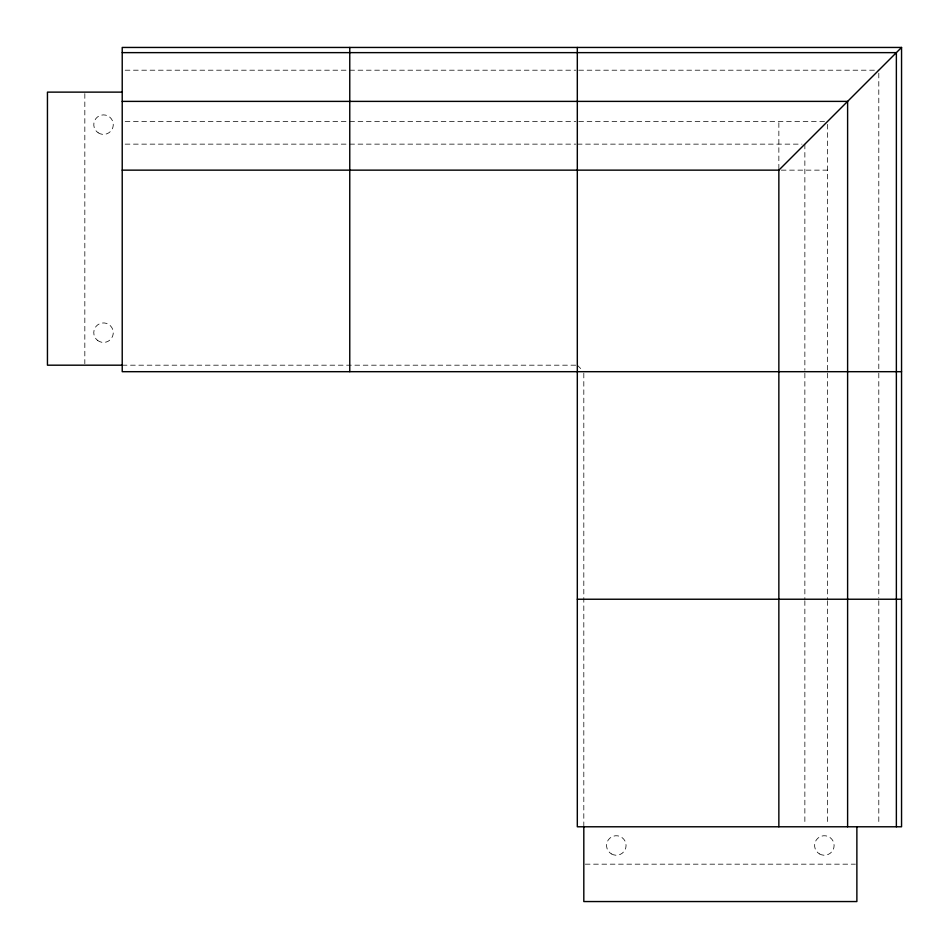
<?xml version="1.0" encoding="UTF-8"?>
<svg xmlns="http://www.w3.org/2000/svg" width="949" height="949" viewBox="0 0 949 949"><rect width="100%" height="100%" fill="white"/><g stroke="black" fill="none" stroke-linecap="round" stroke-linejoin="round"><path stroke-width="0.71" stroke-dasharray="4.75 3.56" d="M125.173 70.202L348.283 70.202M349.766 70.202L575.829 70.202M578.795 70.202L878.798 70.202M125.173 121.389L348.283 121.389M349.766 121.389L575.829 121.389M578.795 121.389L827.611 121.389M125.173 144.141L348.283 144.141M349.766 144.141L575.829 144.141M577.312 144.141L801.976 144.141M827.611 170.144L778.856 170.144L778.856 121.389M122.219 365.187L575.829 365.187M585.296 864.171L855.393 864.171M577.312 365.187L581.962 369.825M878.798 73.156L878.798 371.688M878.798 373.171L878.798 597.763M878.798 600.717L878.798 823.827M827.611 124.343L827.611 371.688M827.611 373.171L827.611 599.234M827.611 600.717L827.611 823.827M804.859 144.141L804.859 370.205M804.859 373.171L804.859 599.234M804.859 600.717L804.859 823.827M583.813 373.171L583.813 826.781M84.829 93.607L84.829 363.704M97.593 340.418A9.751 9.751 0 0 0 113.192 333.953A9.751 9.751 0 0 0 99.787 323.668A9.751 9.751 0 0 0 97.593 340.418M98.162 132.777A9.751 9.751 0 0 0 113.263 125.209A9.751 9.751 0 0 0 99.159 115.92A9.751 9.751 0 0 0 98.162 132.777M819.485 853.922A9.751 9.751 0 0 0 834.112 845.476A9.751 9.751 0 0 0 819.485 837.03A9.751 9.751 0 0 0 819.485 853.922M611.441 853.922A9.751 9.751 0 0 0 626.067 845.476A9.751 9.751 0 0 0 611.441 837.03A9.751 9.751 0 0 0 611.441 853.922"/><path stroke-width="1.42" d="M778.856 826.781L778.856 170.144L901.55 47.45L122.219 47.45L122.219 371.688L901.55 371.688M122.219 52.634L896.366 52.634L896.366 826.781M122.219 92.124L47.45 92.124L47.45 365.187L122.219 365.187M122.219 101.389L847.611 101.389L847.611 826.781M122.219 170.144L778.856 170.144M577.312 599.234L901.55 599.234M901.55 47.45L901.55 826.781L577.312 826.781L577.312 47.45M856.876 826.781L856.876 901.55L583.813 901.55L583.813 826.781M349.766 47.45L349.766 371.688"/></g></svg>
